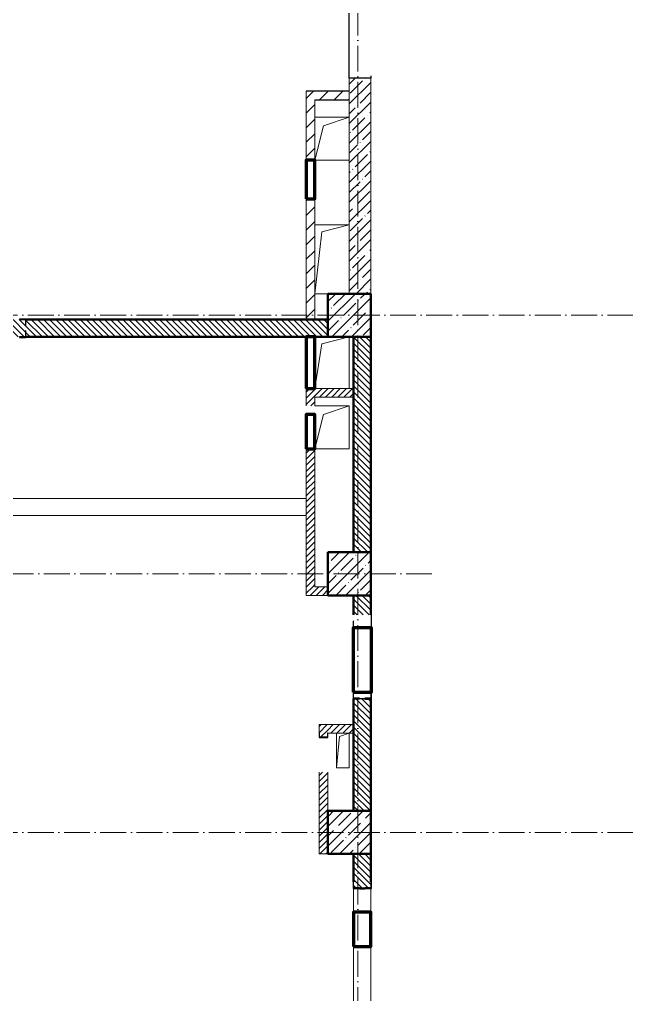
# Model space of a CAD drawing. Header units: millimetres. Extents: x -356862 to 418287, y 0 to 839748.
# Drawn here: x -14067 to -7027, y 489616 to 500929 of the extents above; entities that cross this region are included whole.
import ezdxf

# ---------------------------------------------------------------- set-up
doc = ezdxf.new("R2010")
doc.units = ezdxf.units.MM
doc.linetypes.add('50_200_ШТРИХ_1Т_ш5_п1_п1_', pattern=[700, 500, -100, 0, -100])
for name, color, linetype, lineweight in [('9.7) Заделка 956 шт', 6, 'Continuous', 158), ('A-FLOR-____-OTLN', 7, 'Continuous', 9), ('A-GENM-____-MCUT', 7, 'Continuous', 25), ('A-GENM-____-OTLN', 7, 'Continuous', 9), ('A-GENM-____-OTLN-1', 7, 'Continuous', 25), ('A-WALL-____-MCUT-1', 7, 'Continuous', 9), ('A-WALL-____-MCUT-2', 7, 'Continuous', 50), ('A-WALL-____-PATT-1', 7, 'Continuous', 9), ('A-WALL-FNSH-MCUT-1', 7, 'Continuous', 9), ('I-WALL-____-OTLN', 7, 'Continuous', 9), ('S-COLS-____-MCUT', 7, 'Continuous', 50), ('S-COLS-____-OTLN', 7, 'Continuous', 9), ('S-GRID-____-OTLN-1', 7, '50_200_ШТРИХ_1Т_ш5_п1_п1_', 9)]:
    doc.layers.add(name, color=color, linetype=linetype, lineweight=lineweight)
pattern_1 = [(135, (-15591.663, 459015.94), (-35.35534, -35.35534), [])]
pattern_2 = [(45, (-15591.663, 459015.94), (-35.35534, 35.35534), [])]
pattern_3 = [(45, (-15591.66, 459015.94), (-84.8528, 84.8528), [])]

# ---------------------------------------------------------------- blocks, each defined once
blk = doc.blocks.new('BSC_Колонна _Прямоугольная - 500х500-V37-АР1_План отверстий 2 этажа в осях 1-64_А-ГГ')
at = {"layer": 'S-COLS-____-OTLN'}
h = blk.add_hatch(dxfattribs=at)
h.set_pattern_fill('FP_66', color=256, style=0, pattern_type=2)
h.set_pattern_definition([(45, (-5350, -32481.04), (-114.04925, 114.04925), []), (45, (-5235.95, -32481.04), (-114.04925, 114.04925), [201.613, -40.323, 3.353, -36.97])])
h.paths.add_polyline_path([(-250, -250), (250, -250), (250, 250), (-250, 250)], flags=0)
at = {"layer": 'S-COLS-____-MCUT'}
for p, q in [((250, 250), (-250, 250)), ((-250, 250), (-250, -250)), ((250, -250), (250, 250)), ((-250, -250), (250, -250))]:
    blk.add_line(p, q, dxfattribs=at)
blk = doc.blocks.new('BSC_Колонна _Прямоугольная - 500х500-V49-АР1_План отверстий 2 этажа в осях 1-64_А-ГГ')
at = {"layer": 'S-COLS-____-OTLN'}
h = blk.add_hatch(dxfattribs=at)
h.set_pattern_fill('FP_78', color=256, style=0, pattern_type=2)
h.set_pattern_definition([(45, (-5350, -35481.04), (-114.04925, 114.04925), []), (45, (-5235.95, -35481.04), (-114.04925, 114.04925), [201.613, -40.323, 3.353, -36.97])])
h.paths.add_polyline_path([(-250, -250), (250, -250), (250, 250), (-250, 250)], flags=0)
at = {"layer": 'S-COLS-____-MCUT'}
for p, q in [((250, 250), (-250, 250)), ((-250, 250), (-250, -250)), ((250, -250), (250, 250)), ((-250, -250), (250, -250))]:
    blk.add_line(p, q, dxfattribs=at)
blk = doc.blocks.new('BSC_Колонна _Прямоугольная - 500х500-V102-АР1_План отверстий 2 этажа в осях 1-64_А-ГГ')
at = {"layer": 'S-COLS-____-OTLN'}
h = blk.add_hatch(dxfattribs=at)
h.set_pattern_fill('FP_131', color=256, style=0, pattern_type=2)
h.set_pattern_definition([(45, (-5350, -38481.04), (-114.04925, 114.04925), []), (45, (-5235.95, -38481.04), (-114.04925, 114.04925), [201.613, -40.323, 3.353, -36.97])])
h.paths.add_polyline_path([(-250, -250), (250, -250), (250, 250), (-250, 250), (-250, 95)], flags=0)
at = {"layer": 'S-COLS-____-MCUT'}
for p, q in [((250, 250), (-250, 250)), ((-250, 250), (-250, -250)), ((250, -250), (250, 250)), ((-250, -250), (250, -250))]:
    blk.add_line(p, q, dxfattribs=at)
blk = doc.blocks.new('АР_Перемычка - АР_Перемычка-28357691-АР1_План отверстий 2 этажа в осях 1-64_А-ГГ')
at = {"layer": 'A-GENM-____-OTLN'}
blk.add_line((-250, -100), (-243, -100), dxfattribs=at)
blk = doc.blocks.new('Фахверк_СКБ_Уголок - 200_3960-28268576-АР1_План отверстий 2 этажа в осях 1-64_А-ГГ')
at = {"layer": 'A-GENM-____-MCUT'}
for p, q in [((200, 156), (125, 156)), ((125, 156), (125, 81)), ((131, 81), (131, 150)), ((131, 150), (200, 150)), ((200, 150), (200, 156)), ((125, 81), (131, 81)), ((131, 19), (125, 19)), ((125, 19), (125, -56)), ((131, -50), (131, 19)), ((125, -56), (200, -56)), ((200, -50), (131, -50)), ((200, -56), (200, -50))]:
    blk.add_line(p, q, dxfattribs=at)
blk = doc.blocks.new('Фахверк_СКБ_Уголок - 200_3550-28267367-АР1_План отверстий 2 этажа в осях 1-64_А-ГГ')
at = {"layer": 'A-GENM-____-MCUT'}
for p, q in [((200, 156), (125, 156)), ((125, 156), (125, 81)), ((131, 81), (131, 150)), ((131, 150), (200, 150)), ((200, 150), (200, 156)), ((125, 81), (131, 81)), ((131, 19), (125, 19)), ((125, 19), (125, -56)), ((131, -50), (131, 19)), ((125, -56), (200, -56)), ((200, -50), (131, -50)), ((200, -56), (200, -50))]:
    blk.add_line(p, q, dxfattribs=at)
blk = doc.blocks.new('154_Стойка_СКБ_Уголок - СМ-2480_200-V144-АР1_План отверстий 2 этажа в осях 1-64_А-ГГ')
at = {"layer": 'A-GENM-____-MCUT'}
for p, q in [((125, 156), (125, 150)), ((200, 156), (125, 156)), ((200, 150), (200, 156)), ((125, -50), (125, -56)), ((125, -56), (200, -56)), ((200, -56), (200, -50))]:
    blk.add_line(p, q, dxfattribs=at)
blk = doc.blocks.new('Стойка_Влож_Уголок - Уголок-V145-АР1_План отверстий 2 этажа в осях 1-64_А-ГГ')
at = {"layer": 'A-GENM-____-MCUT'}
for p, q in [((0, -75), (75, -75)), ((75, -75), (75, -69))]:
    blk.add_line(p, q, dxfattribs=at)
blk = doc.blocks.new('154_Стойка_СКБ_Уголок - СМ-2480_200-28447058-АР1_План отверстий 2 этажа в осях 1-64_А-ГГ')
at = {"layer": 'A-GENM-____-MCUT'}
for p, q in [((125, 156), (125, 81)), ((200, 156), (125, 156)), ((131, 81), (131, 150)), ((131, 150), (200, 150)), ((200, 150), (200, 156)), ((125, 81), (131, 81)), ((131, 19), (125, 19)), ((125, 19), (125, -56)), ((131, -50), (131, 19)), ((125, -56), (200, -56)), ((200, -50), (131, -50)), ((200, -56), (200, -50))]:
    blk.add_line(p, q, dxfattribs=at)
blk = doc.blocks.new('Стойка_Влож_Полоса боковая - Полоса-28346330-АР1_План отверстий 2 этажа в осях 1-64_А-ГГ')
at = {"layer": 'A-GENM-____-OTLN'}
for p, q in [((-5, -31), (-5, 31)), ((0, 31), (0, -31))]:
    blk.add_line(p, q, dxfattribs=at)
blk = doc.blocks.new('Стойка_Влож_Уголок - Уголок-28346305-АР1_План отверстий 2 этажа в осях 1-64_А-ГГ')
at = {"layer": 'A-GENM-____-MCUT'}
for p, q in [((75, 75), (0, 75)), ((0, 0), (6, 0)), ((6, 69), (75, 69)), ((6, 0), (6, 69)), ((75, 69), (75, 75))]:
    blk.add_line(p, q, dxfattribs=at)
blk = doc.blocks.new('154_Фахверк_СКБ_Швеллер - Тип_100_3960_зеркало-29769493-АР1_План отверстий 2 этажа в осях 1-64_А-ГГ')
at = {"layer": 'A-GENM-____-MCUT'}
for p, q in [((175, 50), (125, 50)), ((125, 50), (125, -50)), ((128, 47), (175, 47)), ((128, -47), (128, 47)), ((175, 47), (175, 50)), ((125, -50), (175, -50)), ((175, -47), (128, -47)), ((175, -50), (175, -47))]:
    blk.add_line(p, q, dxfattribs=at)
blk = doc.blocks.new('AR_Отверстие прямоугольное _в плите_ - AR_Отверстие прямоугольное _в плите_-30459278-АР1_План отверстий 2 этажа в осях 1-64_А-ГГ')
at = {"layer": 'A-GENM-____-OTLN'}
for p, q in [((-75, 200), (-75, -200)), ((-75, -200), (-37, 163)), ((-37, 163), (75, 200)), ((75, -200), (75, 200)), ((-75, -200), (75, -200))]:
    blk.add_line(p, q, dxfattribs=at)
blk = doc.blocks.new('AR_Отверстие прямоугольное _в плите_ - AR_Отверстие прямоугольное _в плите_-30459445-АР1_План отверстий 2 этажа в осях 1-64_А-ГГ')
at = {"layer": 'A-GENM-____-OTLN'}
for p, q in [((200, 250), (-200, 250)), ((-100, 150), (200, 250)), ((200, -250), (200, 250)), ((-200, -250), (-100, 150)), ((-200, -250), (200, -250))]:
    blk.add_line(p, q, dxfattribs=at)
blk = doc.blocks.new('AR_Отверстие прямоугольное _в плите_ - AR_Отверстие прямоугольное _в плите_-V173-АР1_План отверстий 2 этажа в осях 1-64_А-ГГ')
at = {"layer": 'A-GENM-____-OTLN'}
for p, q in [((200, 250), (-200, 250)), ((-100, 150), (200, 250)), ((-200, -250), (-100, 150)), ((-200, -250), (200, -250))]:
    blk.add_line(p, q, dxfattribs=at)
blk = doc.blocks.new('AR_Отверстие прямоугольное _в плите_ - AR_Отверстие прямоугольное _в плите_-30552819-АР1_План отверстий 2 этажа в осях 1-64_А-ГГ')
at = {"layer": 'A-GENM-____-OTLN'}
for p, q in [((200, 400), (-200, 400)), ((-120, 320), (200, 400)), ((-200, -400), (-120, 320)), ((-200, -400), (-50, -400))]:
    blk.add_line(p, q, dxfattribs=at)
blk = doc.blocks.new('AR_Отверстие прямоугольное _в плите_ - AR_Отверстие прямоугольное _в плите_-30552564-АР1_План отверстий 2 этажа в осях 1-64_А-ГГ')
at = {"layer": 'A-GENM-____-OTLN'}
for p, q in [((200, 300), (-200, 300)), ((-120, 220), (200, 300)), ((200, -300), (200, 300)), ((-200, -300), (-120, 220))]:
    blk.add_line(p, q, dxfattribs=at)
blk = doc.blocks.new('2этаж')
at = {"layer": 'S-GRID-____-OTLN-1', "color": 251, "ltscale": 0.6, "true_color": 0x636466}
for p, q in [((-10141.7, 454533.3), (-10141.7, 508896.9)), ((11116.1, 497497), (-20260.4, 497497)), ((-9283.2, 494497), (-20260.4, 494497)), ((11116.1, 491497), (-20260.4, 491497))]:
    blk.add_line(p, q, dxfattribs=at)

msp = doc.modelspace()

# ---------------------------------------------------------------- hatches: boundary and pattern name
h = msp.add_hatch()
h.set_pattern_fill('FP_4', color=256, style=0, pattern_type=2)
h.set_pattern_definition(pattern_3)
h.paths.add_polyline_path([(-10241.6634, 499996.983), (-10241.6634, 500096.983), (-10741.6634, 500096.983), (-10741.6634, 499996.983), (-10641.6634, 499996.983)], flags=0)
at = {"layer": 'A-WALL-____-PATT-1'}
h = msp.add_hatch(dxfattribs=at)
h.set_pattern_fill('FP_25', color=256, style=0, pattern_type=2)
h.set_pattern_definition([(45, (-15591.66, 459015.94), (-114.04925, 114.04925), []), (45, (-15477.61, 459015.94), (-114.04925, 114.04925), [201.612, -40.322, 3.353, -36.97])])
h.paths.add_polyline_path([(-9991.6634, 497746.983), (-9991.6634, 500246.983), (-10241.6634, 500246.983), (-10241.6634, 497746.983)], flags=0)
h.paths.add_polyline_path([(-10241.6634, 502046.983), (-9991.6634, 502046.983), (-9991.6634, 502746.983), (-10241.6634, 502746.983)], flags=0)
h = msp.add_hatch(dxfattribs=at)
h.set_pattern_fill('FP_4', color=256, style=0, pattern_type=2)
h.set_pattern_definition(pattern_3)
h.paths.add_polyline_path([(-10741.6634, 497446.983), (-10641.6634, 497446.983), (-10641.6634, 498846.983), (-10741.6634, 498846.983), (-10741.6634, 497591.5853)], flags=0)
h.paths.add_polyline_path([(-10741.6634, 499296.983), (-10641.6634, 499296.983), (-10641.6634, 499996.983), (-10741.6634, 499996.983)], flags=0)
h = msp.add_hatch(dxfattribs=at)
h.set_pattern_fill('FP_6', color=256, style=0, pattern_type=2)
h.set_pattern_definition(pattern_1)
h.paths.add_polyline_path([(-10641.6634, 497246.983), (-10491.6634, 497246.983), (-10491.6634, 497446.983), (-13991.6634, 497446.983), (-13991.6634, 497377.983), (-13997.6634, 497377.983), (-13997.6634, 497446.983), (-17541.6634, 497446.983), (-17541.6634, 497246.983), (-13997.6634, 497246.983), (-13997.6634, 497315.983), (-13991.6634, 497315.983), (-13991.6634, 497246.983), (-10741.6634, 497246.983)], flags=0)
h = msp.add_hatch(dxfattribs=at)
h.set_pattern_fill('FP_6', color=256, style=0, pattern_type=2)
h.set_pattern_definition(pattern_1)
h.paths.add_polyline_path([(-9991.6634, 494746.983), (-9991.6634, 497246.983), (-10191.6634, 497246.983), (-10191.6634, 494746.983)], flags=0)
h = msp.add_hatch(dxfattribs=at)
h.set_pattern_fill('FP_5', color=256, style=0, pattern_type=2)
h.set_pattern_definition(pattern_2)
h.paths.add_polyline_path([(-10191.6634, 496546.983), (-10191.6634, 496646.983), (-10741.6634, 496646.983), (-10741.6634, 496546.983), (-10641.6634, 496546.983)], flags=0)
h = msp.add_hatch(dxfattribs=at)
h.set_pattern_fill('FP_5', color=256, style=0, pattern_type=2)
h.set_pattern_definition(pattern_2)
h.paths.add_polyline_path([(-10741.6634, 494346.983), (-10641.6634, 494346.983), (-10641.6634, 495946.983), (-10741.6634, 495946.983)], flags=0)
h.paths.add_polyline_path([(-10741.6634, 496446.983), (-10641.6634, 496446.983), (-10641.6634, 496546.983), (-10741.6634, 496546.983)], flags=0)
h = msp.add_hatch(dxfattribs=at)
h.set_pattern_fill('FP_5', color=256, style=0, pattern_type=2)
h.set_pattern_definition(pattern_2)
h.paths.add_polyline_path([(-10491.6634, 494246.983), (-10491.6634, 494346.983), (-10741.6634, 494346.983), (-10741.6634, 494246.983)], flags=0)
h = msp.add_hatch(dxfattribs=at)
h.set_pattern_fill('FP_6', color=256, style=0, pattern_type=2)
h.set_pattern_definition(pattern_1)
h.paths.add_polyline_path([(-9991.6634, 491746.983), (-9991.6634, 493046.983), (-10191.6634, 493046.983), (-10191.6634, 491746.983)], flags=0)
h.paths.add_polyline_path([(-10041.6634, 494021.983), (-9991.6634, 494021.983), (-9991.6634, 494246.983), (-10191.6634, 494246.983), (-10191.6634, 494021.983)], flags=0)
h = msp.add_hatch(dxfattribs=at)
h.set_pattern_fill('FP_5', color=256, style=0, pattern_type=2)
h.set_pattern_definition(pattern_2)
h.paths.add_polyline_path([(-10591.6634, 491246.983), (-10491.6634, 491246.983), (-10491.6634, 492196.983), (-10591.6634, 492196.983), (-10591.6634, 491746.983)], flags=0)
h.paths.add_polyline_path([(-10495.0205, 492599.983), (-10494.6634, 492599.983), (-10494.6634, 492646.983), (-10491.6634, 492646.983), (-10491.6634, 492746.983), (-10591.6634, 492746.983), (-10591.6634, 492646.983), (-10588.6634, 492646.983), (-10588.6634, 492599.983)], flags=0)
h = msp.add_hatch(dxfattribs=at)
h.set_pattern_fill('FP_5', color=256, style=0, pattern_type=2)
h.set_pattern_definition(pattern_2)
h.paths.add_polyline_path([(-10191.6634, 492646.983), (-10191.6634, 492746.983), (-10491.6634, 492746.983), (-10491.6634, 492646.983), (-10302.9601, 492646.983)], flags=0)
h = msp.add_hatch(dxfattribs=at)
h.set_pattern_fill('FP_6', color=256, style=0, pattern_type=2)
h.set_pattern_definition(pattern_1)
h.paths.add_polyline_path([(-9991.6634, 485746.983), (-9991.6634, 488321.983), (-10191.6634, 488321.983), (-10191.6634, 485746.983)], flags=0)
h.paths.add_polyline_path([(-10191.6634, 488871.983), (-9991.6634, 488871.983), (-9991.6634, 489140.983), (-10060.6634, 489140.983), (-10060.6634, 489146.983), (-10122.6634, 489146.983), (-10122.6634, 489140.983), (-10191.6634, 489140.983), (-10191.6634, 489071.983)], flags=0)
h.paths.add_polyline_path([(-10060.6634, 490846.983), (-10060.6634, 490852.983), (-9991.6634, 490852.983), (-9991.6634, 491246.983), (-10191.6634, 491246.983), (-10191.6634, 490852.983), (-10122.6634, 490852.983), (-10122.6634, 490846.983)], flags=0)

# ---------------------------------------------------------------- linework, layer by layer
for p, q in [((-10241.6634, 500246.983), (-10241.6634, 502046.983)), ((-9991.6634, 500276.983), (-9991.6634, 500246.983)), ((-9991.6634, 500246.983), (-10241.6634, 500246.983)), ((-10241.6634, 500096.983), (-10741.6634, 500096.983)), ((-10641.6634, 499996.983), (-10241.6634, 499996.983))]:
    msp.add_line(p, q)
at = {"layer": '9.7) Заделка 956 шт'}
for points in [[(-10741.6634, 498846.983), (-10641.6634, 498846.983), (-10641.6634, 499296.983), (-10741.6634, 499296.983)], [(-10741.6634, 496646.983), (-10641.6634, 496646.983), (-10641.6634, 497246.6355), (-10741.6634, 497246.6355)], [(-10741.6634, 495946.983), (-10641.6634, 495946.983), (-10641.6634, 496346.983), (-10741.6634, 496346.983)], [(-10197.6634, 493121.983), (-9985.6634, 493121.983), (-9985.6634, 493871.983), (-10197.6634, 493871.983)], [(-10191.6634, 490171.983), (-9991.6634, 490171.983), (-9991.6634, 490571.983), (-10191.6634, 490571.983)]]:
    msp.add_lwpolyline(points, close=True, dxfattribs=at)
at = {"layer": 'A-FLOR-____-OTLN'}
for p, q in [((-10641.6634, 499796.983), (-10241.6634, 499796.983)), ((-10241.6634, 499296.983), (-10641.6634, 499296.983)), ((-10641.6634, 498546.983), (-10241.6634, 498546.983)), ((-10491.6634, 497746.983), (-10641.6634, 497746.983)), ((-10641.6634, 497246.6355), (-10241.6634, 497246.6355)), ((-10241.6634, 497246.6355), (-10241.6634, 496646.983)), ((-10641.6634, 496446.6355), (-10241.6634, 496446.6355)), ((-10241.6634, 496446.6355), (-10241.6634, 495946.6355)), ((-10241.6634, 495946.6355), (-10641.6634, 495946.6355)), ((-10391.6634, 492246.983), (-10391.6634, 492646.983)), ((-10241.6634, 492646.983), (-10241.6634, 492246.983)), ((-10241.6634, 492246.983), (-10391.6634, 492246.983))]:
    msp.add_line(p, q, dxfattribs=at)
at = {"layer": 'A-WALL-____-MCUT-1'}
for p, q in [((-10241.6634, 500246.983), (-10241.6634, 497746.983)), ((-9991.6634, 497746.983), (-9991.6634, 500246.983))]:
    msp.add_line(p, q, dxfattribs=at)
at = {"layer": 'A-WALL-____-MCUT-2'}
for p, q in [((-10491.6634, 497446.983), (-13991.6634, 497446.983)), ((-13991.6634, 497246.983), (-10741.6634, 497246.983)), ((-10641.6634, 497246.983), (-10491.6634, 497246.983)), ((-10191.6634, 497246.983), (-10191.6634, 494746.983)), ((-9991.6634, 494746.983), (-9991.6634, 497246.983)), ((-10191.6634, 494246.983), (-10191.6634, 494021.983)), ((-9991.6634, 494021.983), (-9991.6634, 494246.983)), ((-10191.6634, 493046.983), (-10191.6634, 491746.983)), ((-9991.6634, 491746.983), (-9991.6634, 493046.983)), ((-10191.6634, 491246.983), (-10191.6634, 490921.983)), ((-9991.6634, 490921.983), (-9991.6634, 491246.983)), ((-10122.6634, 490846.983), (-10060.6634, 490846.983))]:
    msp.add_line(p, q, dxfattribs=at)
at = {"layer": 'A-WALL-FNSH-MCUT-1'}
for p, q in [((-10741.6634, 500096.983), (-10741.6634, 499296.983)), ((-10641.6634, 499296.983), (-10641.6634, 499996.983)), ((-10741.6634, 498846.983), (-10741.6634, 497446.983)), ((-10641.6634, 497446.983), (-10641.6634, 498846.983)), ((-10741.6634, 496646.983), (-10741.6634, 496446.983)), ((-10191.6634, 496646.983), (-10641.6634, 496646.983)), ((-10641.6634, 496546.983), (-10191.6634, 496546.983)), ((-10641.6634, 496446.983), (-10641.6634, 496546.983)), ((-10191.6634, 496546.983), (-10191.6634, 496646.983)), ((-10741.6634, 495946.983), (-10741.6634, 494246.983)), ((-10641.6634, 494346.983), (-10641.6634, 495946.983)), ((-10491.6634, 494346.983), (-10641.6634, 494346.983)), ((-10741.6634, 494246.983), (-10491.6634, 494246.983)), ((-10191.6634, 492746.983), (-10591.6634, 492746.983)), ((-10591.6634, 492746.983), (-10591.6634, 492646.983)), ((-10491.6634, 492646.983), (-10191.6634, 492646.983)), ((-10591.6634, 492196.983), (-10591.6634, 491246.983)), ((-10491.6634, 491746.983), (-10491.6634, 492196.983)), ((-10591.6634, 491246.983), (-10491.6634, 491246.983))]:
    msp.add_line(p, q, dxfattribs=at)
at = {"layer": 'I-WALL-____-OTLN'}
for p, q in [((-15821.6634, 495371.983), (-10741.6634, 495371.983)), ((-10741.6634, 495171.983), (-16021.6634, 495171.983)), ((-10191.6634, 493121.983), (-10191.6634, 493571.983)), ((-10191.6634, 490571.983), (-10191.6634, 490846.983)), ((-9991.6634, 490846.983), (-9991.6634, 490571.983)), ((-10191.6634, 489146.983), (-10191.6634, 490171.983)), ((-9991.6634, 490171.983), (-9991.6634, 489146.983))]:
    msp.add_line(p, q, dxfattribs=at)
at = {"layer": 'S-GRID-____-OTLN-1', "color": 251, "ltscale": 0.6, "true_color": 0x636466}
for p, q in [((-10141.6634, 454533.3346), (-10141.6634, 508896.9006)), ((-10141.6634, 454533.3346), (-10141.6634, 508896.9006)), ((11116.0758, 497496.983), (-20260.4336, 497496.983)), ((11116.0758, 497496.983), (-20260.4336, 497496.983)), ((-9283.1775, 494496.983), (-20260.4336, 494496.983)), ((-9283.1775, 494496.983), (-20260.4336, 494496.983)), ((11116.0758, 491496.983), (-20260.4336, 491496.983)), ((11116.0758, 491496.983), (-20260.4336, 491496.983))]:
    msp.add_line(p, q, dxfattribs=at)

# ---------------------------------------------------------------- block references
at = {"color": 18, "true_color": 0x000000}
msp.add_blockref('2этаж', (0, 0), dxfattribs=at)
at = {"layer": 'A-GENM-____-OTLN'}
for name, p in [('AR_Отверстие прямоугольное _в плите_ - AR_Отверстие прямоугольное _в плите_-V173-АР1_План отверстий 2 этажа в осях 1-64_А-ГГ', (-10441.6634, 499546.983)), ('AR_Отверстие прямоугольное _в плите_ - AR_Отверстие прямоугольное _в плите_-30552819-АР1_План отверстий 2 этажа в осях 1-64_А-ГГ', (-10441.6634, 498146.983)), ('AR_Отверстие прямоугольное _в плите_ - AR_Отверстие прямоугольное _в плите_-30552564-АР1_План отверстий 2 этажа в осях 1-64_А-ГГ', (-10441.6634, 496946.6355)), ('AR_Отверстие прямоугольное _в плите_ - AR_Отверстие прямоугольное _в плите_-30459445-АР1_План отверстий 2 этажа в осях 1-64_А-ГГ', (-10441.6634, 496196.6355)), ('AR_Отверстие прямоугольное _в плите_ - AR_Отверстие прямоугольное _в плите_-30459278-АР1_План отверстий 2 этажа в осях 1-64_А-ГГ', (-10316.6634, 492446.983))]:
    msp.add_blockref(name, p, dxfattribs=at)
for name, p, rotation in [('АР_Перемычка - АР_Перемычка-28357691-АР1_План отверстий 2 этажа в осях 1-64_А-ГГ', (-10091.6634, 493946.983), 269.9999999999999), ('Стойка_Влож_Уголок - Уголок-V145-АР1_План отверстий 2 этажа в осях 1-64_А-ГГ', (-10060.6634, 493946.983), 90.00000000000027), ('Стойка_Влож_Полоса боковая - Полоса-28346330-АР1_План отверстий 2 этажа в осях 1-64_А-ГГ', (-10091.6634, 493046.983), 269.9999999999999), ('Стойка_Влож_Уголок - Уголок-28346305-АР1_План отверстий 2 этажа в осях 1-64_А-ГГ', (-10060.6634, 493046.983), 269.9999999999999)]:
    msp.add_blockref(name, p, dxfattribs=dict(at, rotation=rotation))
at = {"layer": 'A-GENM-____-OTLN-1'}
for name, p, rotation in [('Фахверк_СКБ_Уголок - 200_3550-28267367-АР1_План отверстий 2 этажа в осях 1-64_А-ГГ', (-13866.6634, 497396.983), 180), ('154_Стойка_СКБ_Уголок - СМ-2480_200-V144-АР1_План отверстий 2 этажа в осях 1-64_А-ГГ', (-10141.6634, 494071.983), 269.9999999999999), ('154_Стойка_СКБ_Уголок - СМ-2480_200-28447058-АР1_План отверстий 2 этажа в осях 1-64_А-ГГ', (-10041.6634, 492921.983), 89.99999999999991), ('154_Фахверк_СКБ_Швеллер - Тип_100_3960_зеркало-29769493-АР1_План отверстий 2 этажа в осях 1-64_А-ГГ', (-10541.6634, 492471.983), 89.99999999999993), ('Фахверк_СКБ_Уголок - 200_3960-28268576-АР1_План отверстий 2 этажа в осях 1-64_А-ГГ', (-10041.6634, 490721.983), 89.99999999999991)]:
    msp.add_blockref(name, p, dxfattribs=dict(at, rotation=rotation))
at = {"layer": 'S-COLS-____-OTLN'}
for name, p in [('BSC_Колонна _Прямоугольная - 500х500-V102-АР1_План отверстий 2 этажа в осях 1-64_А-ГГ', (-10241.6634, 497496.983)), ('BSC_Колонна _Прямоугольная - 500х500-V49-АР1_План отверстий 2 этажа в осях 1-64_А-ГГ', (-10241.6634, 494496.983)), ('BSC_Колонна _Прямоугольная - 500х500-V37-АР1_План отверстий 2 этажа в осях 1-64_А-ГГ', (-10241.6634, 491496.983))]:
    msp.add_blockref(name, p, dxfattribs=at)

doc.saveas('drawing.dxf')
